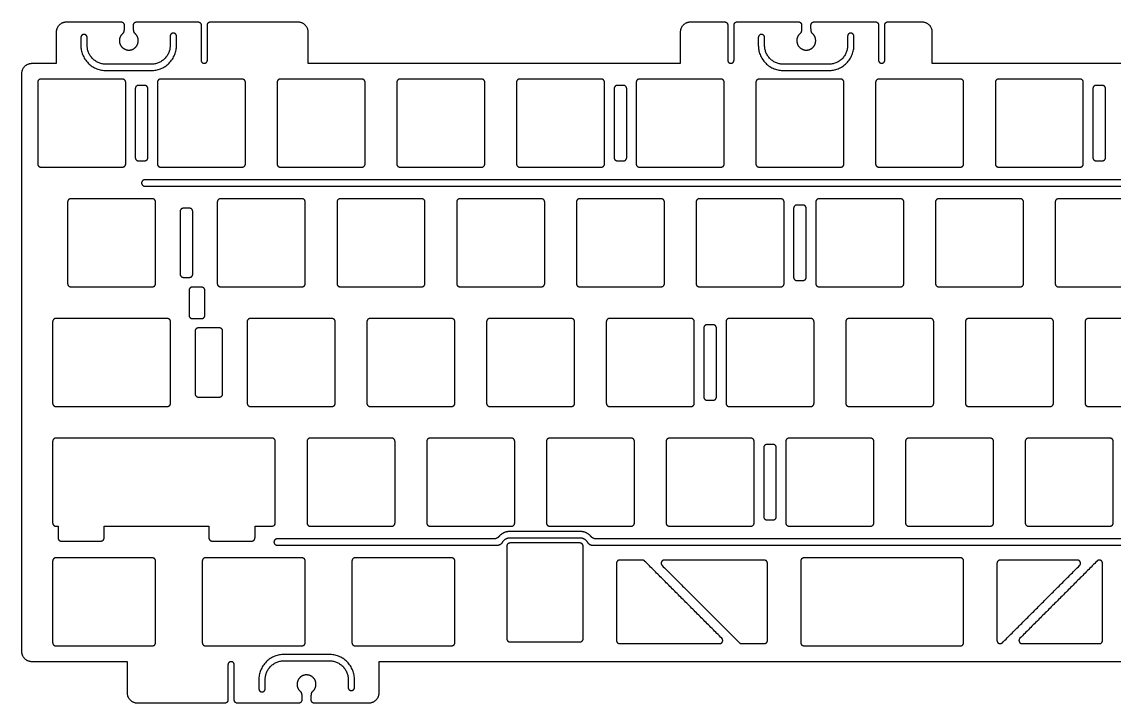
# Model space of a CAD drawing. Header units: millimetres. Extents: x 1 to 349, y 0 to 109.
# Drawn here: x 1.2 to 175, y 0.3 to 108.8 of the extents above; entities that cross this region are included whole.
import ezdxf

# ---------------------------------------------------------------- set-up
doc = ezdxf.new("R2010")
doc.units = ezdxf.units.MM
doc.layers.add('默认', color=7, linetype='Continuous', true_color=0x000000)

msp = doc.modelspace()

# ---------------------------------------------------------------- linework, layer by layer
at = {"layer": '默认', "color": 114, "true_color": 0x139b48}
for points in [[(2.77, 102.17), (6.69, 102.17), (6.69, 107.17)], [(46.69, 107.17), (46.69, 102.17), (106, 102.17), (106, 107.17)], [(146, 107.17), (146, 102.17), (205.31, 102.17), (205.31, 107.17)], [(6.57, 28.5), (6.92, 28.5), (6.92, 26.65)], [(212, 1.92), (212, 6.92), (209.94, 6.92), (197.2, 6.92), (186.31, 6.92), (177.96, 6.92), (90.99, 6.92), (77.84, 6.92), (57.97, 6.92), (57.97, 1.92)]]:
    msp.add_lwpolyline(points, dxfattribs=at)
for points, weights in [([(6.69, 107.17), (6.69, 108.77), (8.29, 108.77)], [1, 0.707106781188, 1]), ([(16.94, 108.77), (17.44, 108.77), (17.44, 108.27)], [1, 0.707106781189, 1]), ([(18.94, 108.27), (18.94, 108.77), (19.44, 108.77)], [1, 0.707106781187, 1]), ([(29.19, 108.77), (29.69, 108.77), (29.69, 108.27)], [1, 0.707106781187, 1]), ([(30.69, 108.27), (30.69, 108.77), (31.19, 108.77)], [1, 0.707106781186, 1]), ([(45.09, 108.77), (46.69, 108.77), (46.69, 107.17)], [1, 0.707106781185, 1]), ([(106, 107.17), (106, 108.77), (107.6, 108.77)], [1, 0.707106781187, 1]), ([(113, 108.77), (113.5, 108.77), (113.5, 108.27)], [1, 0.707106781187, 1]), ([(114.5, 108.27), (114.5, 108.77), (115, 108.77)], [1, 0.707106781186, 1]), ([(124.75, 108.77), (125.25, 108.77), (125.25, 108.27)], [1, 0.707106781192, 1]), ([(126.75, 108.27), (126.75, 108.77), (127.25, 108.77)], [1, 0.707106781186, 1]), ([(137, 108.77), (137.5, 108.77), (137.5, 108.27)], [1, 0.707106781186, 1]), ([(138.5, 108.27), (138.5, 108.77), (139, 108.77)], [1, 0.707106781189, 1]), ([(144.4, 108.77), (146, 108.77), (146, 107.17)], [1, 0.707106781187, 1]), ([(11.06, 106.77), (10.56, 106.77), (10.56, 106.27)], [1, 0.707106781186, 1]), ([(11.56, 106.27), (11.56, 106.77), (11.06, 106.77)], [1, 0.707106781186, 1]), ([(118.87, 106.77), (118.37, 106.77), (118.37, 106.27)], [1, 0.707106781186, 1]), ([(119.37, 106.27), (119.37, 106.77), (118.87, 106.77)], [1, 0.707106781186, 1]), ([(10.56, 105.02), (10.56, 101.02), (14.56, 101.02)], [1, 0.707106781189, 1]), ([(14.56, 102.02), (11.56, 102.02), (11.56, 105.02)], [1, 0.707106781189, 1]), ([(21.77, 101.02), (25.77, 101.02), (25.77, 105.02)], [1, 0.707106781184, 1]), ([(24.77, 105.02), (24.77, 102.02), (21.77, 102.02)], [1, 0.707106781184, 1]), ([(118.37, 105.02), (118.37, 101.02), (122.37, 101.02)], [1, 0.707106781189, 1]), ([(122.37, 102.02), (119.37, 102.02), (119.37, 105.02)], [1, 0.707106781189, 1]), ([(129.58, 101.02), (133.58, 101.02), (133.58, 105.02)], [1, 0.707106781184, 1]), ([(132.58, 105.02), (132.58, 102.02), (129.58, 102.02)], [1, 0.707106781184, 1]), ([(1.17, 100.57), (1.17, 102.17), (2.77, 102.17)], [1, 0.707106781187, 1]), ([(4.19, 99.65), (3.69, 99.65), (3.69, 99.15)], [1, 0.707106781186, 1]), ([(17.69, 99.15), (17.69, 99.65), (17.19, 99.65)], [1, 0.707106781187, 1]), ([(23.24, 99.65), (22.74, 99.65), (22.74, 99.15)], [1, 0.707106781187, 1]), ([(36.74, 99.15), (36.74, 99.65), (36.24, 99.65)], [1, 0.707106781189, 1]), ([(42.29, 99.65), (41.79, 99.65), (41.79, 99.15)], [1, 0.707106781186, 1]), ([(55.79, 99.15), (55.79, 99.65), (55.29, 99.65)], [1, 0.707106781187, 1]), ([(61.34, 99.65), (60.84, 99.65), (60.84, 99.15)], [1, 0.707106781186, 1]), ([(74.84, 99.15), (74.84, 99.65), (74.34, 99.65)], [1, 0.707106781188, 1]), ([(80.39, 99.65), (79.89, 99.65), (79.89, 99.15)], [1, 0.707106781186, 1]), ([(93.89, 99.15), (93.89, 99.65), (93.39, 99.65)], [1, 0.707106781188, 1]), ([(99.44, 99.65), (98.94, 99.65), (98.94, 99.15)], [1, 0.707106781186, 1]), ([(112.94, 99.15), (112.94, 99.65), (112.44, 99.65)], [1, 0.707106781187, 1]), ([(118.49, 99.65), (117.99, 99.65), (117.99, 99.15)], [1, 0.707106781187, 1]), ([(131.99, 99.15), (131.99, 99.65), (131.49, 99.65)], [1, 0.707106781187, 1]), ([(137.54, 99.65), (137.04, 99.65), (137.04, 99.15)], [1, 0.707106781187, 1]), ([(151.04, 99.15), (151.04, 99.65), (150.54, 99.65)], [1, 0.707106781188, 1]), ([(156.59, 99.65), (156.09, 99.65), (156.09, 99.15)], [1, 0.707106781185, 1]), ([(170.09, 99.15), (170.09, 99.65), (169.59, 99.65)], [1, 0.707106781189, 1]), ([(19.72, 98.65), (19.22, 98.65), (19.22, 98.15)], [1, 0.707106781186, 1]), ([(21.22, 98.15), (21.22, 98.65), (20.72, 98.65)], [1, 0.707106781185, 1]), ([(95.92, 98.65), (95.42, 98.65), (95.42, 98.15)], [1, 0.707106781187, 1]), ([(97.42, 98.15), (97.42, 98.65), (96.92, 98.65)], [1, 0.707106781186, 1]), ([(172.12, 98.65), (171.62, 98.65), (171.62, 98.15)], [1, 0.707106781187, 1]), ([(173.62, 98.15), (173.62, 98.65), (173.12, 98.65)], [1, 0.707106781185, 1]), ([(19.22, 87.15), (19.22, 86.65), (19.72, 86.65)], [1, 0.707106781187, 1]), ([(20.72, 86.65), (21.22, 86.65), (21.22, 87.15)], [1, 0.707106781187, 1]), ([(95.42, 87.15), (95.42, 86.65), (95.92, 86.65)], [1, 0.707106781187, 1]), ([(96.92, 86.65), (97.42, 86.65), (97.42, 87.15)], [1, 0.707106781186, 1]), ([(171.62, 87.15), (171.62, 86.65), (172.12, 86.65)], [1, 0.707106781186, 1]), ([(173.12, 86.65), (173.62, 86.65), (173.62, 87.15)], [1, 0.707106781186, 1]), ([(3.69, 86.15), (3.69, 85.65), (4.19, 85.65)], [1, 0.707106781184, 1]), ([(17.19, 85.65), (17.69, 85.65), (17.69, 86.15)], [1, 0.707106781185, 1]), ([(22.74, 86.15), (22.74, 85.65), (23.24, 85.65)], [1, 0.707106781186, 1]), ([(36.24, 85.65), (36.74, 85.65), (36.74, 86.15)], [1, 0.707106781186, 1]), ([(41.79, 86.15), (41.79, 85.65), (42.29, 85.65)], [1, 0.707106781185, 1]), ([(55.29, 85.65), (55.79, 85.65), (55.79, 86.15)], [1, 0.707106781188, 1]), ([(60.84, 86.15), (60.84, 85.65), (61.34, 85.65)], [1, 0.707106781185, 1]), ([(74.34, 85.65), (74.84, 85.65), (74.84, 86.15)], [1, 0.707106781188, 1]), ([(79.89, 86.15), (79.89, 85.65), (80.39, 85.65)], [1, 0.707106781185, 1]), ([(93.39, 85.65), (93.89, 85.65), (93.89, 86.15)], [1, 0.707106781187, 1]), ([(98.94, 86.15), (98.94, 85.65), (99.44, 85.65)], [1, 0.707106781185, 1]), ([(112.44, 85.65), (112.94, 85.65), (112.94, 86.15)], [1, 0.707106781187, 1]), ([(117.99, 86.15), (117.99, 85.65), (118.49, 85.65)], [1, 0.707106781187, 1]), ([(131.49, 85.65), (131.99, 85.65), (131.99, 86.15)], [1, 0.707106781184, 1]), ([(137.04, 86.15), (137.04, 85.65), (137.54, 85.65)], [1, 0.707106781186, 1]), ([(150.54, 85.65), (151.04, 85.65), (151.04, 86.15)], [1, 0.707106781186, 1]), ([(156.09, 86.15), (156.09, 85.65), (156.59, 85.65)], [1, 0.707106781184, 1]), ([(169.59, 85.65), (170.09, 85.65), (170.09, 86.15)], [1, 0.707106781188, 1]), ([(8.95, 80.6), (8.45, 80.6), (8.45, 80.1)], [1, 0.707106781186, 1]), ([(22.45, 80.1), (22.45, 80.6), (21.95, 80.6)], [1, 0.707106781188, 1]), ([(32.77, 80.6), (32.27, 80.6), (32.27, 80.1)], [1, 0.707106781187, 1]), ([(46.27, 80.1), (46.27, 80.6), (45.77, 80.6)], [1, 0.707106781189, 1]), ([(51.82, 80.6), (51.32, 80.6), (51.32, 80.1)], [1, 0.707106781187, 1]), ([(65.32, 80.1), (65.32, 80.6), (64.82, 80.6)], [1, 0.707106781187, 1]), ([(70.87, 80.6), (70.37, 80.6), (70.37, 80.1)], [1, 0.707106781186, 1]), ([(84.37, 80.1), (84.37, 80.6), (83.87, 80.6)], [1, 0.707106781187, 1]), ([(89.92, 80.6), (89.42, 80.6), (89.42, 80.1)], [1, 0.707106781186, 1]), ([(103.42, 80.1), (103.42, 80.6), (102.92, 80.6)], [1, 0.707106781189, 1]), ([(108.97, 80.6), (108.47, 80.6), (108.47, 80.1)], [1, 0.707106781185, 1]), ([(122.47, 80.1), (122.47, 80.6), (121.97, 80.6)], [1, 0.707106781189, 1]), ([(128.02, 80.6), (127.52, 80.6), (127.52, 80.1)], [1, 0.707106781186, 1]), ([(141.52, 80.1), (141.52, 80.6), (141.02, 80.6)], [1, 0.707106781188, 1]), ([(147.07, 80.6), (146.57, 80.6), (146.57, 80.1)], [1, 0.707106781185, 1]), ([(160.57, 80.1), (160.57, 80.6), (160.07, 80.6)], [1, 0.707106781187, 1]), ([(166.12, 80.6), (165.62, 80.6), (165.62, 80.1)], [1, 0.707106781187, 1]), ([(26.86, 79.1), (26.36, 79.1), (26.36, 78.6)], [1, 0.707106781186, 1]), ([(28.36, 78.6), (28.36, 79.1), (27.86, 79.1)], [1, 0.707106781188, 1]), ([(124.49, 79.6), (123.99, 79.6), (123.99, 79.1)], [1, 0.707106781187, 1]), ([(125.99, 79.1), (125.99, 79.6), (125.49, 79.6)], [1, 0.707106781185, 1]), ([(26.36, 68.6), (26.36, 68.1), (26.86, 68.1)], [1, 0.707106781186, 1]), ([(27.86, 68.1), (28.36, 68.1), (28.36, 68.6)], [1, 0.707106781186, 1]), ([(123.99, 68.1), (123.99, 67.6), (124.49, 67.6)], [1, 0.707106781186, 1]), ([(125.49, 67.6), (125.99, 67.6), (125.99, 68.1)], [1, 0.707106781186, 1]), ([(8.45, 67.1), (8.45, 66.6), (8.95, 66.6)], [1, 0.707106781184, 1]), ([(21.95, 66.6), (22.45, 66.6), (22.45, 67.1)], [1, 0.707106781188, 1]), ([(28.28, 66.54), (27.78, 66.54), (27.78, 66.04)], [1, 0.707106781186, 1]), ([(30.28, 66.04), (30.28, 66.54), (29.78, 66.54)], [1, 0.707106781186, 1]), ([(32.27, 67.1), (32.27, 66.6), (32.77, 66.6)], [1, 0.707106781185, 1]), ([(45.77, 66.6), (46.27, 66.6), (46.27, 67.1)], [1, 0.707106781187, 1]), ([(51.32, 67.1), (51.32, 66.6), (51.82, 66.6)], [1, 0.707106781184, 1]), ([(64.82, 66.6), (65.32, 66.6), (65.32, 67.1)], [1, 0.707106781185, 1]), ([(70.37, 67.1), (70.37, 66.6), (70.87, 66.6)], [1, 0.707106781185, 1]), ([(83.87, 66.6), (84.37, 66.6), (84.37, 67.1)], [1, 0.707106781186, 1]), ([(89.42, 67.1), (89.42, 66.6), (89.92, 66.6)], [1, 0.707106781186, 1]), ([(102.92, 66.6), (103.42, 66.6), (103.42, 67.1)], [1, 0.707106781185, 1]), ([(108.47, 67.1), (108.47, 66.6), (108.97, 66.6)], [1, 0.707106781184, 1]), ([(121.97, 66.6), (122.47, 66.6), (122.47, 67.1)], [1, 0.707106781188, 1]), ([(127.52, 67.1), (127.52, 66.6), (128.02, 66.6)], [1, 0.707106781184, 1]), ([(141.02, 66.6), (141.52, 66.6), (141.52, 67.1)], [1, 0.707106781186, 1]), ([(146.57, 67.1), (146.57, 66.6), (147.07, 66.6)], [1, 0.707106781185, 1]), ([(160.07, 66.6), (160.57, 66.6), (160.57, 67.1)], [1, 0.707106781185, 1]), ([(165.62, 67.1), (165.62, 66.6), (166.12, 66.6)], [1, 0.707106781185, 1]), ([(6.57, 61.55), (6.07, 61.55), (6.07, 61.05)], [1, 0.707106781186, 1]), ([(24.83, 61.05), (24.83, 61.55), (24.33, 61.55)], [1, 0.707106781186, 1]), ([(27.78, 62.04), (27.78, 61.54), (28.28, 61.54)], [1, 0.707106781186, 1]), ([(29.78, 61.54), (30.28, 61.54), (30.28, 62.04)], [1, 0.707106781187, 1]), ([(37.53, 61.55), (37.03, 61.55), (37.03, 61.05)], [1, 0.707106781186, 1]), ([(51.03, 61.05), (51.03, 61.55), (50.53, 61.55)], [1, 0.707106781186, 1]), ([(56.58, 61.55), (56.08, 61.55), (56.08, 61.05)], [1, 0.707106781186, 1]), ([(70.08, 61.05), (70.08, 61.55), (69.58, 61.55)], [1, 0.707106781188, 1]), ([(75.63, 61.55), (75.13, 61.55), (75.13, 61.05)], [1, 0.707106781186, 1]), ([(89.13, 61.05), (89.13, 61.55), (88.63, 61.55)], [1, 0.707106781186, 1]), ([(94.68, 61.55), (94.18, 61.55), (94.18, 61.05)], [1, 0.707106781187, 1]), ([(108.18, 61.05), (108.18, 61.55), (107.68, 61.55)], [1, 0.707106781187, 1]), ([(113.73, 61.55), (113.23, 61.55), (113.23, 61.05)], [1, 0.707106781183, 1]), ([(127.23, 61.05), (127.23, 61.55), (126.73, 61.55)], [1, 0.707106781186, 1]), ([(132.78, 61.55), (132.28, 61.55), (132.28, 61.05)], [1, 0.707106781185, 1]), ([(146.28, 61.05), (146.28, 61.55), (145.78, 61.55)], [1, 0.707106781188, 1]), ([(151.83, 61.55), (151.33, 61.55), (151.33, 61.05)], [1, 0.707106781183, 1]), ([(165.33, 61.05), (165.33, 61.55), (164.83, 61.55)], [1, 0.707106781188, 1]), ([(170.88, 61.55), (170.38, 61.55), (170.38, 61.05)], [1, 0.707106781184, 1]), ([(29.24, 60.05), (28.74, 60.05), (28.74, 59.55)], [1, 0.707106781187, 1]), ([(33.12, 59.55), (33.12, 60.05), (32.62, 60.05)], [1, 0.707106781187, 1]), ([(110.2, 60.55), (109.7, 60.55), (109.7, 60.05)], [1, 0.707106781187, 1]), ([(111.7, 60.05), (111.7, 60.55), (111.2, 60.55)], [1, 0.707106781186, 1]), ([(28.74, 49.55), (28.74, 49.05), (29.24, 49.05)], [1, 0.707106781185, 1]), ([(32.62, 49.05), (33.12, 49.05), (33.12, 49.55)], [1, 0.707106781187, 1]), ([(109.7, 49.05), (109.7, 48.55), (110.2, 48.55)], [1, 0.707106781186, 1]), ([(111.2, 48.55), (111.7, 48.55), (111.7, 49.05)], [1, 0.707106781187, 1]), ([(6.07, 48.05), (6.07, 47.55), (6.57, 47.55)], [1, 0.707106781188, 1]), ([(24.33, 47.55), (24.83, 47.55), (24.83, 48.05)], [1, 0.707106781189, 1]), ([(37.03, 48.05), (37.03, 47.55), (37.53, 47.55)], [1, 0.707106781185, 1]), ([(50.53, 47.55), (51.03, 47.55), (51.03, 48.05)], [1, 0.707106781187, 1]), ([(56.08, 48.05), (56.08, 47.55), (56.58, 47.55)], [1, 0.707106781185, 1]), ([(69.58, 47.55), (70.08, 47.55), (70.08, 48.05)], [1, 0.707106781187, 1]), ([(75.13, 48.05), (75.13, 47.55), (75.63, 47.55)], [1, 0.707106781185, 1]), ([(88.63, 47.55), (89.13, 47.55), (89.13, 48.05)], [1, 0.707106781185, 1]), ([(94.18, 48.05), (94.18, 47.55), (94.68, 47.55)], [1, 0.707106781187, 1]), ([(107.68, 47.55), (108.18, 47.55), (108.18, 48.05)], [1, 0.707106781185, 1]), ([(113.23, 48.05), (113.23, 47.55), (113.73, 47.55)], [1, 0.707106781186, 1]), ([(126.73, 47.55), (127.23, 47.55), (127.23, 48.05)], [1, 0.707106781186, 1]), ([(132.28, 48.05), (132.28, 47.55), (132.78, 47.55)], [1, 0.707106781185, 1]), ([(145.78, 47.55), (146.28, 47.55), (146.28, 48.05)], [1, 0.707106781187, 1]), ([(151.33, 48.05), (151.33, 47.55), (151.83, 47.55)], [1, 0.707106781183, 1]), ([(164.83, 47.55), (165.33, 47.55), (165.33, 48.05)], [1, 0.707106781188, 1]), ([(170.38, 48.05), (170.38, 47.55), (170.88, 47.55)], [1, 0.707106781186, 1]), ([(6.57, 42.5), (6.07, 42.5), (6.07, 42)], [1, 0.70710678119, 1]), ([(41.5, 42), (41.5, 42.5), (41, 42.5)], [1, 0.707106781187, 1]), ([(47.05, 42.5), (46.55, 42.5), (46.55, 42)], [1, 0.707106781188, 1]), ([(60.55, 42), (60.55, 42.5), (60.05, 42.5)], [1, 0.707106781189, 1]), ([(66.1, 42.5), (65.6, 42.5), (65.6, 42)], [1, 0.707106781186, 1]), ([(79.6, 42), (79.6, 42.5), (79.1, 42.5)], [1, 0.707106781189, 1]), ([(85.15, 42.5), (84.65, 42.5), (84.65, 42)], [1, 0.707106781187, 1]), ([(98.65, 42), (98.65, 42.5), (98.15, 42.5)], [1, 0.70710678119, 1]), ([(104.2, 42.5), (103.7, 42.5), (103.7, 42)], [1, 0.707106781186, 1]), ([(117.7, 42), (117.7, 42.5), (117.2, 42.5)], [1, 0.707106781189, 1]), ([(123.25, 42.5), (122.75, 42.5), (122.75, 42)], [1, 0.707106781188, 1]), ([(136.75, 42), (136.75, 42.5), (136.25, 42.5)], [1, 0.707106781189, 1]), ([(142.3, 42.5), (141.8, 42.5), (141.8, 42)], [1, 0.707106781187, 1]), ([(155.8, 42), (155.8, 42.5), (155.3, 42.5)], [1, 0.707106781189, 1]), ([(161.35, 42.5), (160.85, 42.5), (160.85, 42)], [1, 0.707106781189, 1]), ([(174.85, 42), (174.85, 42.5), (174.35, 42.5)], [1, 0.707106781188, 1]), ([(119.73, 41.5), (119.23, 41.5), (119.23, 41)], [1, 0.707106781186, 1]), ([(121.23, 41), (121.23, 41.5), (120.73, 41.5)], [1, 0.707106781187, 1]), ([(119.23, 30), (119.23, 29.5), (119.73, 29.5)], [1, 0.707106781186, 1]), ([(120.73, 29.5), (121.23, 29.5), (121.23, 30)], [1, 0.707106781187, 1]), ([(6.07, 29), (6.07, 28.5), (6.57, 28.5)], [1, 0.707106781191, 1]), ([(46.55, 29), (46.55, 28.5), (47.05, 28.5)], [1, 0.707106781185, 1]), ([(60.05, 28.5), (60.55, 28.5), (60.55, 29)], [1, 0.707106781186, 1]), ([(65.6, 29), (65.6, 28.5), (66.1, 28.5)], [1, 0.707106781184, 1]), ([(79.1, 28.5), (79.6, 28.5), (79.6, 29)], [1, 0.707106781186, 1]), ([(84.65, 29), (84.65, 28.5), (85.15, 28.5)], [1, 0.707106781184, 1]), ([(98.15, 28.5), (98.65, 28.5), (98.65, 29)], [1, 0.707106781187, 1]), ([(103.7, 29), (103.7, 28.5), (104.2, 28.5)], [1, 0.707106781185, 1]), ([(117.2, 28.5), (117.7, 28.5), (117.7, 29)], [1, 0.707106781185, 1]), ([(122.75, 29), (122.75, 28.5), (123.25, 28.5)], [1, 0.707106781185, 1]), ([(136.25, 28.5), (136.75, 28.5), (136.75, 29)], [1, 0.707106781185, 1]), ([(141.8, 29), (141.8, 28.5), (142.3, 28.5)], [1, 0.707106781184, 1]), ([(155.3, 28.5), (155.8, 28.5), (155.8, 29)], [1, 0.707106781186, 1]), ([(160.85, 29), (160.85, 28.5), (161.35, 28.5)], [1, 0.707106781187, 1]), ([(174.35, 28.5), (174.85, 28.5), (174.85, 29)], [1, 0.707106781186, 1]), ([(6.92, 26.65), (6.92, 26.12), (7.45, 26.12)], [1, 0.707106781187, 1]), ([(13.75, 26.12), (14.27, 26.12), (14.27, 26.65)], [1, 0.707106781192, 1]), ([(30.92, 26.65), (30.92, 26.12), (31.45, 26.12)], [1, 0.707106781188, 1]), ([(37.75, 26.12), (38.27, 26.12), (38.27, 26.65)], [1, 0.707106781186, 1]), ([(77.07, 26.83), (76.77, 26.47), (76.31, 26.47)], [1, 0.907435902264, 1]), ([(78.87, 27.66), (77.78, 27.66), (77.07, 26.83)], [1, 0.907435902264, 1]), ([(77.69, 25.97), (78.08, 26.66), (78.87, 26.66)], [1, 0.865268553556, 1]), ([(91.77, 26.83), (91.06, 27.66), (89.97, 27.66)], [1, 0.907435902264, 1]), ([(89.97, 26.66), (90.75, 26.66), (91.15, 25.97)], [1, 0.865268553556, 1]), ([(92.53, 26.47), (92.07, 26.47), (91.77, 26.83)], [1, 0.907435902264, 1]), ([(76.82, 25.47), (77.4, 25.47), (77.69, 25.97)], [1, 0.865268553555, 1]), ([(78.87, 25.82), (78.34, 25.82), (78.34, 25.3)], [1, 0.707106781188, 1]), ([(90.49, 25.3), (90.49, 25.82), (89.97, 25.82)], [1, 0.707106781186, 1]), ([(91.15, 25.97), (91.44, 25.47), (92.01, 25.47)], [1, 0.865268553555, 1]), ([(6.57, 23.45), (6.07, 23.45), (6.07, 22.95)], [1, 0.707106781185, 1]), ([(22.45, 22.95), (22.45, 23.45), (21.95, 23.45)], [1, 0.707106781187, 1]), ([(30.38, 23.45), (29.88, 23.45), (29.88, 22.95)], [1, 0.707106781183, 1]), ([(46.26, 22.95), (46.26, 23.45), (45.76, 23.45)], [1, 0.707106781185, 1]), ([(54.2, 23.45), (53.7, 23.45), (53.7, 22.95)], [1, 0.707106781188, 1]), ([(70.08, 22.95), (70.08, 23.45), (69.58, 23.45)], [1, 0.707106781183, 1]), ([(96.3, 23.09), (95.8, 23.09), (95.8, 22.59)], [1, 0.707106781186, 1]), ([(100.27, 22.95), (100.12, 23.09), (99.91, 23.09)], [1, 0.923879532512, 1]), ([(119.82, 22.59), (119.82, 23.09), (119.32, 23.09)], [1, 0.707106781187, 1]), ([(125.63, 23.45), (125.13, 23.45), (125.13, 22.95)], [1, 0.707106781188, 1]), ([(151.04, 22.95), (151.04, 23.45), (150.54, 23.45)], [1, 0.707106781182, 1]), ([(156.85, 23.09), (156.35, 23.09), (156.35, 22.59)], [1, 0.707106781187, 1]), ([(78.34, 10.6), (78.34, 10.07), (78.87, 10.07)], [1, 0.707106781187, 1]), ([(89.97, 10.07), (90.49, 10.07), (90.49, 10.6)], [1, 0.707106781187, 1]), ([(6.07, 9.95), (6.07, 9.45), (6.57, 9.45)], [1, 0.707106781186, 1]), ([(21.95, 9.45), (22.45, 9.45), (22.45, 9.95)], [1, 0.707106781185, 1]), ([(29.88, 9.95), (29.88, 9.45), (30.38, 9.45)], [1, 0.707106781188, 1]), ([(45.76, 9.45), (46.26, 9.45), (46.26, 9.95)], [1, 0.707106781184, 1]), ([(53.7, 9.95), (53.7, 9.45), (54.2, 9.45)], [1, 0.707106781191, 1]), ([(69.58, 9.45), (70.08, 9.45), (70.08, 9.95)], [1, 0.707106781184, 1]), ([(95.8, 10.3), (95.8, 9.8), (96.3, 9.8)], [1, 0.707106781187, 1]), ([(115.35, 9.95), (115.5, 9.8), (115.71, 9.8)], [1, 0.923879532511, 1]), ([(119.32, 9.8), (119.82, 9.8), (119.82, 10.3)], [1, 0.707106781187, 1]), ([(125.13, 9.95), (125.13, 9.45), (125.63, 9.45)], [1, 0.70710678119, 1]), ([(150.54, 9.45), (151.04, 9.45), (151.04, 9.95)], [1, 0.707106781183, 1]), ([(172.65, 9.8), (173.15, 9.8), (173.15, 10.3)], [1, 0.707106781188, 1]), ([(2.77, 6.92), (1.17, 6.92), (1.17, 8.52)], [1, 0.707106781185, 1]), ([(42.89, 8.07), (38.89, 8.07), (38.89, 4.07)], [1, 0.707106781184, 1]), ([(39.89, 4.07), (39.89, 7.07), (42.89, 7.07)], [1, 0.707106781184, 1]), ([(54.1, 4.07), (54.1, 8.07), (50.1, 8.07)], [1, 0.707106781189, 1]), ([(50.1, 7.07), (53.1, 7.07), (53.1, 4.07)], [1, 0.707106781189, 1]), ([(19.57, 0.32), (17.97, 0.32), (17.97, 1.92)], [1, 0.707106781187, 1]), ([(53.1, 2.82), (53.1, 2.32), (53.6, 2.32)], [1, 0.707106781186, 1]), ([(53.6, 2.32), (54.1, 2.32), (54.1, 2.82)], [1, 0.707106781187, 1]), ([(57.97, 1.92), (57.97, 0.32), (56.37, 0.32)], [1, 0.707106781187, 1]), ([(33.97, 0.82), (33.97, 0.32), (33.47, 0.32)], [1, 0.707106781186, 1]), ([(35.47, 0.32), (34.97, 0.32), (34.97, 0.82)], [1, 0.707106781189, 1]), ([(45.72, 0.82), (45.72, 0.32), (45.22, 0.32)], [1, 0.70710678119, 1]), ([(47.72, 0.32), (47.22, 0.32), (47.22, 0.82)], [1, 0.707106781189, 1])]:
    msp.add_rational_spline(points, weights, degree=2, dxfattribs=at)
for points, weights, degree, knots in [([(8.29, 108.77), (8.76, 108.77), (9.31, 108.77), (9.94, 108.77), (12.27, 108.77), (14.61, 108.77), (16.94, 108.77)], [1, 1.00139061476, 1.00278316332, 1.00417764839, 1.00278316332, 1.00139061476, 1], 3, [1082.797913, 1082.797913, 1082.797913, 1082.797913, 1084.447913, 1084.447913, 1084.447913, 1091.447913, 1091.447913, 1091.447913, 1091.447913]), ([(17.23, 106.92), (16.42, 106.24), (16.78, 105.26), (17.14, 104.27), (18.2, 104.27), (19.25, 104.28), (19.6, 105.27), (19.96, 106.26), (19.15, 106.93)], [1, 0.818725270994, 1, 0.818725270994, 1, 0.818725270994, 1, 0.818725270994, 1], 2, [1094.29947, 1094.29947, 1094.29947, 1096.403419, 1096.403419, 1098.507368, 1098.507368, 1100.611317, 1100.611317, 1102.715266, 1102.715266, 1102.715266]), ([(17.44, 107.77), (17.44, 107.66), (17.43, 107.54), (17.42, 107.42), (17.4, 107.24), (17.35, 107.03), (17.23, 106.92)], [1, 0.99662321056, 0.994376926525, 0.993265886467, 0.99550553714, 0.997750237855, 1], 3, [1092.947913, 1092.947913, 1092.947913, 1092.947913, 1093.464467, 1093.464467, 1093.464467, 1094.29947, 1094.29947, 1094.29947, 1094.29947]), ([(19.15, 106.93), (19.05, 107.01), (19, 107.17), (18.98, 107.3), (18.95, 107.46), (18.94, 107.61), (18.94, 107.77)], [1, 0.997750237855, 0.99550553714, 0.993265886467, 0.993418438381, 0.995667629703, 1], 3, [1102.715266, 1102.715266, 1102.715266, 1102.715266, 1103.412241, 1103.412241, 1103.412241, 1104.192392, 1104.192392, 1104.192392, 1104.192392]), ([(25.77, 106.48), (25.77, 106.98), (25.27, 106.98), (24.77, 106.98), (24.77, 106.48)], [1, 0.707106781186, 1, 0.707106781186, 1], 2, [122.117524, 122.117524, 122.117524, 123.117524, 123.117524, 124.117524, 124.117524, 124.117524]), ([(125.03, 106.92), (124.23, 106.24), (124.59, 105.26), (124.95, 104.27), (126, 104.27), (127.06, 104.28), (127.41, 105.27), (127.77, 106.26), (126.96, 106.93)], [1, 0.818725270994, 1, 0.818725270994, 1, 0.818725270994, 1, 0.818725270994, 1], 2, [1187.143949, 1187.143949, 1187.143949, 1189.247898, 1189.247898, 1191.351847, 1191.351847, 1193.455797, 1193.455797, 1195.559746, 1195.559746, 1195.559746]), ([(125.25, 107.77), (125.25, 107.66), (125.24, 107.54), (125.23, 107.42), (125.21, 107.24), (125.16, 107.03), (125.03, 106.92)], [1, 0.99737172188, 0.995871135934, 0.99550553714, 0.997001442465, 0.998499595626, 1], 3, [1185.792392, 1185.792392, 1185.792392, 1185.792392, 1186.308946, 1186.308946, 1186.308946, 1187.143949, 1187.143949, 1187.143949, 1187.143949]), ([(126.96, 106.93), (126.86, 107.01), (126.81, 107.17), (126.79, 107.3), (126.76, 107.46), (126.75, 107.61), (126.75, 107.77)], [1, 0.998499595626, 0.997001442465, 0.99550553714, 0.994911207509, 0.996415423337, 1], 3, [1195.559746, 1195.559746, 1195.559746, 1195.559746, 1196.25672, 1196.25672, 1196.25672, 1197.036871, 1197.036871, 1197.036871, 1197.036871]), ([(133.58, 106.48), (133.58, 106.98), (133.08, 106.98), (132.58, 106.98), (132.58, 106.48)], [1, 0.707106781186, 1, 0.707106781186, 1], 2, [122.117524, 122.117524, 122.117524, 123.117524, 123.117524, 124.117524, 124.117524, 124.117524]), ([(29.69, 102.67), (29.69, 102.17), (30.19, 102.17), (30.69, 102.17), (30.69, 102.67)], [1, 0.707106781186, 1, 0.707106781186, 1], 2, [1122.042392, 1122.042392, 1122.042392, 1123.042392, 1123.042392, 1124.042392, 1124.042392, 1124.042392]), ([(113.5, 102.67), (113.5, 102.17), (114, 102.17), (114.5, 102.17), (114.5, 102.67)], [1, 0.707106781187, 1, 0.707106781187, 1], 2, [1165.942392, 1165.942392, 1165.942392, 1166.942392, 1166.942392, 1167.942392, 1167.942392, 1167.942392]), ([(137.5, 102.67), (137.5, 102.17), (138, 102.17), (138.5, 102.17), (138.5, 102.67)], [1, 0.707106781188, 1, 0.707106781188, 1], 2, [1214.886871, 1214.886871, 1214.886871, 1215.886871, 1215.886871, 1216.886871, 1216.886871, 1216.886871]), ([(20.72, 83.62), (20.22, 83.62), (20.22, 83.12), (20.22, 82.62), (20.72, 82.62)], [1, 0.707106781187, 1, 0.707106781187, 1], 2, [688.4305, 688.4305, 688.4305, 689.4305, 689.4305, 690.4305, 690.4305, 690.4305]), ([(41.79, 26.47), (41.29, 26.47), (41.29, 25.97), (41.29, 25.47), (41.79, 25.47)], [1, 0.707106781187, 1, 0.707106781187, 1], 2, [964.108653, 964.108653, 964.108653, 965.108653, 965.108653, 966.108653, 966.108653, 966.108653]), ([(103.42, 23.09), (103.08, 23.09), (102.95, 22.79), (102.83, 22.48), (103.06, 22.24)], [1, 0.831469612302, 1, 0.831469612302, 1], 2, [105.889055, 105.889055, 105.889055, 106.557233, 106.557233, 107.225412, 107.225412, 107.225412]), ([(169.5, 22.24), (169.74, 22.48), (169.61, 22.79), (169.48, 23.09), (169.15, 23.09)], [1, 0.831469612303, 1, 0.831469612303, 1], 2, [110.007688, 110.007688, 110.007688, 110.675867, 110.675867, 111.344045, 111.344045, 111.344045]), ([(173.15, 22.59), (173.15, 22.93), (172.84, 23.06), (172.53, 23.18), (172.29, 22.95)], [1, 0.831469612303, 1, 0.831469612303, 1], 2, [91.286555, 91.286555, 91.286555, 91.954733, 91.954733, 92.622912, 92.622912, 92.622912]), ([(112.21, 9.8), (112.54, 9.8), (112.67, 10.11), (112.8, 10.42), (112.56, 10.65)], [1, 0.831469612303, 1, 0.831469612303, 1], 2, [105.889055, 105.889055, 105.889055, 106.557233, 106.557233, 107.225412, 107.225412, 107.225412]), ([(160, 10.65), (159.76, 10.42), (159.89, 10.11), (160.02, 9.8), (160.35, 9.8)], [1, 0.831469612303, 1, 0.831469612303, 1], 2, [110.007688, 110.007688, 110.007688, 110.675867, 110.675867, 111.344045, 111.344045, 111.344045]), ([(156.35, 10.3), (156.35, 9.97), (156.66, 9.84), (156.97, 9.71), (157.21, 9.95)], [1, 0.831469612303, 1, 0.831469612303, 1], 2, [91.286555, 91.286555, 91.286555, 91.954733, 91.954733, 92.622912, 92.622912, 92.622912]), ([(34.97, 6.42), (34.97, 6.92), (34.47, 6.92), (33.97, 6.92), (33.97, 6.42)], [1, 0.707106781187, 1, 0.707106781187, 1], 2, [933.240204, 933.240204, 933.240204, 934.240204, 934.240204, 935.240204, 935.240204, 935.240204]), ([(47.43, 2.17), (48.24, 2.84), (47.89, 3.83), (47.53, 4.82), (46.48, 4.82), (45.43, 4.83), (45.06, 3.84), (44.7, 2.85), (45.51, 2.17)], [1, 0.818725270994, 1, 0.818725270994, 1, 0.818725270994, 1, 0.818725270994, 1], 2, [905.62285, 905.62285, 905.62285, 907.726799, 907.726799, 909.830749, 909.830749, 911.934698, 911.934698, 914.038647, 914.038647, 914.038647]), ([(38.89, 2.61), (38.89, 2.11), (39.39, 2.11), (39.89, 2.11), (39.89, 2.61)], [1, 0.707106781186, 1, 0.707106781186, 1], 2, [122.117524, 122.117524, 122.117524, 123.117524, 123.117524, 124.117524, 124.117524, 124.117524]), ([(45.51, 2.17), (45.63, 2.07), (45.68, 1.85), (45.7, 1.67), (45.72, 1.56), (45.72, 1.44), (45.72, 1.32)], [1, 0.997750237855, 0.99550553714, 0.993265886468, 0.994376926526, 0.99662321056, 1], 3, [914.038647, 914.038647, 914.038647, 914.038647, 914.87365, 914.87365, 914.87365, 915.390204, 915.390204, 915.390204, 915.390204]), ([(47.22, 1.32), (47.22, 1.48), (47.24, 1.64), (47.26, 1.8), (47.28, 1.93), (47.34, 2.09), (47.43, 2.17)], [1, 0.995667629703, 0.993418438381, 0.993265886468, 0.99550553714, 0.997750237855, 1], 3, [904.145725, 904.145725, 904.145725, 904.145725, 904.925876, 904.925876, 904.925876, 905.62285, 905.62285, 905.62285, 905.62285])]:
    msp.add_rational_spline(points, weights, degree=degree, knots=knots, dxfattribs=at)
for points, degree in [([(17.44, 108.27), (17.44, 108.11), (17.44, 107.94), (17.44, 107.77)], 3), ([(18.94, 107.77), (18.94, 107.94), (18.94, 108.11), (18.94, 108.27)], 3), ([(19.44, 108.77), (22.69, 108.77), (25.94, 108.77), (29.19, 108.77)], 3), ([(29.69, 108.27), (29.69, 106.41), (29.69, 104.54), (29.69, 102.67)], 3), ([(30.69, 102.67), (30.69, 104.54), (30.69, 106.41), (30.69, 108.27)], 3), ([(31.19, 108.77), (35.82, 108.77), (40.46, 108.77), (45.09, 108.77)], 3), ([(107.6, 108.77), (109.4, 108.77), (111.2, 108.77), (113, 108.77)], 3), ([(113.5, 108.27), (113.5, 106.41), (113.5, 104.54), (113.5, 102.67)], 3), ([(114.5, 102.67), (114.5, 104.54), (114.5, 106.41), (114.5, 108.27)], 3), ([(115, 108.77), (118.25, 108.77), (121.5, 108.77), (124.75, 108.77)], 3), ([(125.25, 108.27), (125.25, 108.11), (125.25, 107.94), (125.25, 107.77)], 3), ([(126.75, 107.77), (126.75, 107.94), (126.75, 108.11), (126.75, 108.27)], 3), ([(127.25, 108.77), (130.5, 108.77), (133.75, 108.77), (137, 108.77)], 3), ([(137.5, 108.27), (137.5, 106.41), (137.5, 104.54), (137.5, 102.67)], 3), ([(138.5, 102.67), (138.5, 104.54), (138.5, 106.41), (138.5, 108.27)], 3), ([(139, 108.77), (140.8, 108.77), (142.6, 108.77), (144.4, 108.77)], 3), ([(10.56, 106.27), (10.56, 105.65), (10.56, 105.02)], 2), ([(11.56, 105.02), (11.56, 105.65), (11.56, 106.27)], 2), ([(24.77, 106.48), (24.77, 105.75), (24.77, 105.02)], 2), ([(25.77, 105.02), (25.77, 105.75), (25.77, 106.48)], 2), ([(118.37, 106.27), (118.37, 105.65), (118.37, 105.02)], 2), ([(119.37, 105.02), (119.37, 105.65), (119.37, 106.27)], 2), ([(132.58, 106.48), (132.58, 105.75), (132.58, 105.02)], 2), ([(133.58, 105.02), (133.58, 105.75), (133.58, 106.48)], 2), ([(21.77, 102.02), (18.17, 102.02), (14.56, 102.02)], 2), ([(14.56, 101.02), (18.17, 101.02), (21.77, 101.02)], 2), ([(129.58, 102.02), (125.97, 102.02), (122.37, 102.02)], 2), ([(122.37, 101.02), (125.97, 101.02), (129.58, 101.02)], 2), ([(1.17, 8.52), (1.17, 39.21), (1.17, 69.89), (1.17, 100.57)], 3), ([(3.69, 99.15), (3.69, 92.65), (3.69, 86.15)], 2), ([(17.19, 99.65), (10.69, 99.65), (4.19, 99.65)], 2), ([(17.69, 86.15), (17.69, 92.65), (17.69, 99.15)], 2), ([(22.74, 99.15), (22.74, 92.65), (22.74, 86.15)], 2), ([(36.24, 99.65), (29.74, 99.65), (23.24, 99.65)], 2), ([(36.74, 86.15), (36.74, 92.65), (36.74, 99.15)], 2), ([(41.79, 99.15), (41.79, 92.65), (41.79, 86.15)], 2), ([(55.29, 99.65), (48.79, 99.65), (42.29, 99.65)], 2), ([(55.79, 86.15), (55.79, 92.65), (55.79, 99.15)], 2), ([(60.84, 99.15), (60.84, 92.65), (60.84, 86.15)], 2), ([(74.34, 99.65), (67.84, 99.65), (61.34, 99.65)], 2), ([(74.84, 86.15), (74.84, 92.65), (74.84, 99.15)], 2), ([(79.89, 99.15), (79.89, 92.65), (79.89, 86.15)], 2), ([(93.39, 99.65), (86.89, 99.65), (80.39, 99.65)], 2), ([(93.89, 86.15), (93.89, 92.65), (93.89, 99.15)], 2), ([(98.94, 99.15), (98.94, 92.65), (98.94, 86.15)], 2), ([(112.44, 99.65), (105.94, 99.65), (99.44, 99.65)], 2), ([(112.94, 86.15), (112.94, 92.65), (112.94, 99.15)], 2), ([(117.99, 99.15), (117.99, 92.65), (117.99, 86.15)], 2), ([(131.49, 99.65), (124.99, 99.65), (118.49, 99.65)], 2), ([(131.99, 86.15), (131.99, 92.65), (131.99, 99.15)], 2), ([(137.04, 99.15), (137.04, 92.65), (137.04, 86.15)], 2), ([(150.54, 99.65), (144.04, 99.65), (137.54, 99.65)], 2), ([(151.04, 86.15), (151.04, 92.65), (151.04, 99.15)], 2), ([(156.09, 99.15), (156.09, 92.65), (156.09, 86.15)], 2), ([(169.59, 99.65), (163.09, 99.65), (156.59, 99.65)], 2), ([(170.09, 86.15), (170.09, 92.65), (170.09, 99.15)], 2), ([(19.22, 98.15), (19.22, 92.65), (19.22, 87.15)], 2), ([(20.72, 98.65), (20.22, 98.65), (19.72, 98.65)], 2), ([(21.22, 87.15), (21.22, 92.65), (21.22, 98.15)], 2), ([(95.42, 98.15), (95.42, 92.65), (95.42, 87.15)], 2), ([(96.92, 98.65), (96.42, 98.65), (95.92, 98.65)], 2), ([(97.42, 87.15), (97.42, 92.65), (97.42, 98.15)], 2), ([(171.62, 98.15), (171.62, 92.65), (171.62, 87.15)], 2), ([(173.12, 98.65), (172.62, 98.65), (172.12, 98.65)], 2), ([(173.62, 87.15), (173.62, 92.65), (173.62, 98.15)], 2), ([(4.19, 85.65), (10.69, 85.65), (17.19, 85.65)], 2), ([(19.72, 86.65), (20.22, 86.65), (20.72, 86.65)], 2), ([(23.24, 85.65), (29.74, 85.65), (36.24, 85.65)], 2), ([(42.29, 85.65), (48.79, 85.65), (55.29, 85.65)], 2), ([(61.34, 85.65), (67.84, 85.65), (74.34, 85.65)], 2), ([(80.39, 85.65), (86.89, 85.65), (93.39, 85.65)], 2), ([(95.92, 86.65), (96.42, 86.65), (96.92, 86.65)], 2), ([(99.44, 85.65), (105.94, 85.65), (112.44, 85.65)], 2), ([(118.49, 85.65), (124.99, 85.65), (131.49, 85.65)], 2), ([(137.54, 85.65), (144.04, 85.65), (150.54, 85.65)], 2), ([(156.59, 85.65), (163.09, 85.65), (169.59, 85.65)], 2), ([(172.12, 86.65), (172.62, 86.65), (173.12, 86.65)], 2), ([(248.86, 83.62), (134.79, 83.62), (20.72, 83.62)], 2), ([(20.72, 82.62), (134.79, 82.62), (248.86, 82.62)], 2), ([(8.45, 80.1), (8.45, 73.6), (8.45, 67.1)], 2), ([(21.95, 80.6), (15.45, 80.6), (8.95, 80.6)], 2), ([(22.45, 67.1), (22.45, 73.6), (22.45, 80.1)], 2), ([(32.27, 80.1), (32.27, 73.6), (32.27, 67.1)], 2), ([(45.77, 80.6), (39.27, 80.6), (32.77, 80.6)], 2), ([(46.27, 67.1), (46.27, 73.6), (46.27, 80.1)], 2), ([(51.32, 80.1), (51.32, 73.6), (51.32, 67.1)], 2), ([(64.82, 80.6), (58.32, 80.6), (51.82, 80.6)], 2), ([(65.32, 67.1), (65.32, 73.6), (65.32, 80.1)], 2), ([(70.37, 80.1), (70.37, 73.6), (70.37, 67.1)], 2), ([(83.87, 80.6), (77.37, 80.6), (70.87, 80.6)], 2), ([(84.37, 67.1), (84.37, 73.6), (84.37, 80.1)], 2), ([(89.42, 80.1), (89.42, 73.6), (89.42, 67.1)], 2), ([(102.92, 80.6), (96.42, 80.6), (89.92, 80.6)], 2), ([(103.42, 67.1), (103.42, 73.6), (103.42, 80.1)], 2), ([(108.47, 80.1), (108.47, 73.6), (108.47, 67.1)], 2), ([(121.97, 80.6), (115.47, 80.6), (108.97, 80.6)], 2), ([(122.47, 67.1), (122.47, 73.6), (122.47, 80.1)], 2), ([(127.52, 80.1), (127.52, 73.6), (127.52, 67.1)], 2), ([(141.02, 80.6), (134.52, 80.6), (128.02, 80.6)], 2), ([(141.52, 67.1), (141.52, 73.6), (141.52, 80.1)], 2), ([(146.57, 80.1), (146.57, 73.6), (146.57, 67.1)], 2), ([(160.07, 80.6), (153.57, 80.6), (147.07, 80.6)], 2), ([(160.57, 67.1), (160.57, 73.6), (160.57, 80.1)], 2), ([(165.62, 80.1), (165.62, 73.6), (165.62, 67.1)], 2), ([(179.12, 80.6), (172.62, 80.6), (166.12, 80.6)], 2), ([(26.36, 78.6), (26.36, 73.6), (26.36, 68.6)], 2), ([(27.86, 79.1), (27.36, 79.1), (26.86, 79.1)], 2), ([(28.36, 68.6), (28.36, 73.6), (28.36, 78.6)], 2), ([(123.99, 79.1), (123.99, 73.6), (123.99, 68.1)], 2), ([(125.49, 79.6), (124.99, 79.6), (124.49, 79.6)], 2), ([(125.99, 68.1), (125.99, 73.6), (125.99, 79.1)], 2), ([(26.86, 68.1), (27.36, 68.1), (27.86, 68.1)], 2), ([(8.95, 66.6), (15.45, 66.6), (21.95, 66.6)], 2), ([(29.78, 66.54), (29.03, 66.54), (28.28, 66.54)], 2), ([(32.77, 66.6), (39.27, 66.6), (45.77, 66.6)], 2), ([(51.82, 66.6), (58.32, 66.6), (64.82, 66.6)], 2), ([(70.87, 66.6), (77.37, 66.6), (83.87, 66.6)], 2), ([(89.92, 66.6), (96.42, 66.6), (102.92, 66.6)], 2), ([(108.97, 66.6), (115.47, 66.6), (121.97, 66.6)], 2), ([(124.49, 67.6), (124.99, 67.6), (125.49, 67.6)], 2), ([(128.02, 66.6), (134.52, 66.6), (141.02, 66.6)], 2), ([(147.07, 66.6), (153.57, 66.6), (160.07, 66.6)], 2), ([(166.12, 66.6), (172.62, 66.6), (179.12, 66.6)], 2), ([(27.78, 66.04), (27.78, 64.04), (27.78, 62.04)], 2), ([(30.28, 62.04), (30.28, 64.04), (30.28, 66.04)], 2), ([(6.07, 61.05), (6.07, 54.55), (6.07, 48.05)], 2), ([(24.33, 61.55), (15.45, 61.55), (6.57, 61.55)], 2), ([(24.83, 48.05), (24.83, 54.55), (24.83, 61.05)], 2), ([(28.28, 61.54), (29.03, 61.54), (29.78, 61.54)], 2), ([(37.03, 61.05), (37.03, 54.55), (37.03, 48.05)], 2), ([(50.53, 61.55), (44.03, 61.55), (37.53, 61.55)], 2), ([(51.03, 48.05), (51.03, 54.55), (51.03, 61.05)], 2), ([(56.08, 61.05), (56.08, 54.55), (56.08, 48.05)], 2), ([(69.58, 61.55), (63.08, 61.55), (56.58, 61.55)], 2), ([(70.08, 48.05), (70.08, 54.55), (70.08, 61.05)], 2), ([(75.13, 61.05), (75.13, 54.55), (75.13, 48.05)], 2), ([(88.63, 61.55), (82.13, 61.55), (75.63, 61.55)], 2), ([(89.13, 48.05), (89.13, 54.55), (89.13, 61.05)], 2), ([(94.18, 61.05), (94.18, 54.55), (94.18, 48.05)], 2), ([(107.68, 61.55), (101.18, 61.55), (94.68, 61.55)], 2), ([(108.18, 48.05), (108.18, 54.55), (108.18, 61.05)], 2), ([(113.23, 61.05), (113.23, 54.55), (113.23, 48.05)], 2), ([(126.73, 61.55), (120.23, 61.55), (113.73, 61.55)], 2), ([(127.23, 48.05), (127.23, 54.55), (127.23, 61.05)], 2), ([(132.28, 61.05), (132.28, 54.55), (132.28, 48.05)], 2), ([(145.78, 61.55), (139.28, 61.55), (132.78, 61.55)], 2), ([(146.28, 48.05), (146.28, 54.55), (146.28, 61.05)], 2), ([(151.33, 61.05), (151.33, 54.55), (151.33, 48.05)], 2), ([(164.83, 61.55), (158.33, 61.55), (151.83, 61.55)], 2), ([(165.33, 48.05), (165.33, 54.55), (165.33, 61.05)], 2), ([(170.38, 61.05), (170.38, 54.55), (170.38, 48.05)], 2), ([(183.88, 61.55), (177.38, 61.55), (170.88, 61.55)], 2), ([(28.74, 59.55), (28.74, 54.55), (28.74, 49.55)], 2), ([(32.62, 60.05), (29.74, 60.05), (29.24, 60.05)], 2), ([(33.12, 49.55), (33.12, 54.55), (33.12, 59.55)], 2), ([(109.7, 60.05), (109.7, 54.55), (109.7, 49.05)], 2), ([(111.2, 60.55), (110.7, 60.55), (110.2, 60.55)], 2), ([(111.7, 49.05), (111.7, 54.55), (111.7, 60.05)], 2), ([(29.24, 49.05), (29.74, 49.05), (32.62, 49.05)], 2), ([(6.57, 47.55), (15.45, 47.55), (24.33, 47.55)], 2), ([(37.53, 47.55), (44.03, 47.55), (50.53, 47.55)], 2), ([(56.58, 47.55), (63.08, 47.55), (69.58, 47.55)], 2), ([(75.63, 47.55), (82.13, 47.55), (88.63, 47.55)], 2), ([(94.68, 47.55), (101.18, 47.55), (107.68, 47.55)], 2), ([(110.2, 48.55), (110.7, 48.55), (111.2, 48.55)], 2), ([(113.73, 47.55), (120.23, 47.55), (126.73, 47.55)], 2), ([(132.78, 47.55), (139.28, 47.55), (145.78, 47.55)], 2), ([(151.83, 47.55), (158.33, 47.55), (164.83, 47.55)], 2), ([(170.88, 47.55), (177.38, 47.55), (183.88, 47.55)], 2), ([(6.07, 42), (6.07, 37.66), (6.07, 33.33), (6.07, 29)], 3), ([(41, 42.5), (28.73, 42.5), (17.25, 42.5), (6.57, 42.5)], 3), ([(41.5, 29), (41.5, 33.33), (41.5, 37.66), (41.5, 42)], 3), ([(46.55, 42), (46.55, 35.5), (46.55, 29)], 2), ([(60.05, 42.5), (53.55, 42.5), (47.05, 42.5)], 2), ([(60.55, 29), (60.55, 35.5), (60.55, 42)], 2), ([(65.6, 42), (65.6, 35.5), (65.6, 29)], 2), ([(79.1, 42.5), (72.6, 42.5), (66.1, 42.5)], 2), ([(79.6, 29), (79.6, 35.5), (79.6, 42)], 2), ([(84.65, 42), (84.65, 35.5), (84.65, 29)], 2), ([(98.15, 42.5), (91.65, 42.5), (85.15, 42.5)], 2), ([(98.65, 29), (98.65, 35.5), (98.65, 42)], 2), ([(103.7, 42), (103.7, 35.5), (103.7, 29)], 2), ([(117.2, 42.5), (110.7, 42.5), (104.2, 42.5)], 2), ([(117.7, 29), (117.7, 35.5), (117.7, 42)], 2), ([(122.75, 42), (122.75, 35.5), (122.75, 29)], 2), ([(136.25, 42.5), (129.75, 42.5), (123.25, 42.5)], 2), ([(136.75, 29), (136.75, 35.5), (136.75, 42)], 2), ([(141.8, 42), (141.8, 35.5), (141.8, 29)], 2), ([(155.3, 42.5), (148.8, 42.5), (142.3, 42.5)], 2), ([(155.8, 29), (155.8, 35.5), (155.8, 42)], 2), ([(160.85, 42), (160.85, 35.5), (160.85, 29)], 2), ([(174.35, 42.5), (167.85, 42.5), (161.35, 42.5)], 2), ([(174.85, 29), (174.85, 35.5), (174.85, 42)], 2), ([(119.23, 41), (119.23, 35.5), (119.23, 30)], 2), ([(120.73, 41.5), (120.23, 41.5), (119.73, 41.5)], 2), ([(121.23, 30), (121.23, 35.5), (121.23, 41)], 2), ([(14.27, 26.65), (14.27, 27.26), (14.27, 27.88), (14.27, 28.5)], 3), ([(14.27, 28.5), (19.63, 28.5), (25.18, 28.5), (30.92, 28.5)], 3), ([(30.92, 28.5), (30.92, 27.88), (30.92, 27.26), (30.92, 26.65)], 3), ([(38.27, 26.65), (38.27, 27.26), (38.27, 27.88), (38.27, 28.5)], 3), ([(47.05, 28.5), (53.55, 28.5), (60.05, 28.5)], 2), ([(66.1, 28.5), (72.6, 28.5), (79.1, 28.5)], 2), ([(85.15, 28.5), (91.65, 28.5), (98.15, 28.5)], 2), ([(104.2, 28.5), (110.7, 28.5), (117.2, 28.5)], 2), ([(119.73, 29.5), (120.23, 29.5), (120.73, 29.5)], 2), ([(123.25, 28.5), (129.75, 28.5), (136.25, 28.5)], 2), ([(142.3, 28.5), (148.8, 28.5), (155.3, 28.5)], 2), ([(161.35, 28.5), (167.85, 28.5), (174.35, 28.5)], 2), ([(7.45, 26.12), (9.55, 26.12), (11.65, 26.12), (13.75, 26.12)], 3), ([(31.45, 26.12), (33.55, 26.12), (35.65, 26.12), (37.75, 26.12)], 3), ([(76.31, 26.47), (59.05, 26.47), (41.79, 26.47)], 2), ([(89.97, 27.66), (84.42, 27.66), (78.87, 27.66)], 2), ([(78.87, 26.66), (84.42, 26.66), (89.97, 26.66)], 2), ([(176.42, 26.47), (134.47, 26.47), (92.53, 26.47)], 2), ([(41.79, 25.47), (59.31, 25.47), (76.82, 25.47)], 2), ([(78.34, 25.3), (78.34, 17.95), (78.34, 10.6)], 2), ([(89.97, 25.82), (84.42, 25.82), (78.87, 25.82)], 2), ([(90.49, 10.6), (90.49, 17.95), (90.49, 25.3)], 2), ([(92.01, 25.47), (134.47, 25.47), (176.93, 25.47)], 2), ([(6.07, 22.95), (6.07, 16.45), (6.07, 9.95)], 2), ([(21.95, 23.45), (14.26, 23.45), (6.57, 23.45)], 2), ([(22.45, 9.95), (22.45, 16.45), (22.45, 22.95)], 2), ([(29.88, 22.95), (29.88, 16.45), (29.88, 9.95)], 2), ([(45.76, 23.45), (38.07, 23.45), (30.38, 23.45)], 2), ([(46.26, 9.95), (46.26, 16.45), (46.26, 22.95)], 2), ([(53.7, 22.95), (53.7, 16.45), (53.7, 9.95)], 2), ([(69.58, 23.45), (61.89, 23.45), (54.2, 23.45)], 2), ([(70.08, 9.95), (70.08, 16.45), (70.08, 22.95)], 2), ([(99.91, 23.09), (98.11, 23.09), (96.3, 23.09)], 2), ([(112.56, 10.65), (106.41, 16.8), (100.27, 22.95)], 2), ([(119.32, 23.09), (109.86, 23.09), (103.42, 23.09)], 2), ([(125.13, 22.95), (125.13, 16.45), (125.13, 9.95)], 2), ([(150.54, 23.45), (138.09, 23.45), (125.63, 23.45)], 2), ([(151.04, 9.95), (151.04, 16.45), (151.04, 22.95)], 2), ([(169.15, 23.09), (163, 23.09), (156.85, 23.09)], 2), ([(172.29, 22.95), (166.15, 16.8), (160, 10.65)], 2), ([(95.8, 22.59), (95.8, 16.45), (95.8, 10.3)], 2), ([(103.06, 22.24), (109.21, 16.09), (115.35, 9.95)], 2), ([(119.82, 10.3), (119.82, 16.45), (119.82, 22.59)], 2), ([(156.35, 22.59), (156.35, 16.45), (156.35, 10.3)], 2), ([(157.21, 9.95), (163.35, 16.09), (169.5, 22.24)], 2), ([(173.15, 10.3), (173.15, 16.45), (173.15, 22.59)], 2), ([(6.57, 9.45), (14.26, 9.45), (21.95, 9.45)], 2), ([(30.38, 9.45), (38.07, 9.45), (45.76, 9.45)], 2), ([(54.2, 9.45), (61.89, 9.45), (69.58, 9.45)], 2), ([(78.87, 10.07), (84.42, 10.07), (89.97, 10.07)], 2), ([(96.3, 9.8), (105.76, 9.8), (112.21, 9.8)], 2), ([(115.71, 9.8), (117.51, 9.8), (119.32, 9.8)], 2), ([(125.63, 9.45), (138.09, 9.45), (150.54, 9.45)], 2), ([(160.35, 9.8), (166.5, 9.8), (172.65, 9.8)], 2), ([(50.1, 8.07), (46.5, 8.07), (42.89, 8.07)], 2), ([(42.89, 7.07), (46.5, 7.07), (50.1, 7.07)], 2), ([(17.97, 6.92), (12.9, 6.92), (7.83, 6.92), (2.77, 6.92)], 3), ([(17.97, 1.92), (17.97, 3.28), (17.97, 4.95), (17.97, 6.92)], 3), ([(33.97, 6.42), (33.97, 4.56), (33.97, 2.69), (33.97, 0.82)], 3), ([(34.97, 0.82), (34.97, 2.69), (34.97, 4.56), (34.97, 6.42)], 3), ([(38.89, 4.07), (38.89, 3.34), (38.89, 2.61)], 2), ([(39.89, 2.61), (39.89, 3.34), (39.89, 4.07)], 2), ([(53.1, 4.07), (53.1, 3.45), (53.1, 2.82)], 2), ([(54.1, 2.82), (54.1, 3.45), (54.1, 4.07)], 2), ([(33.47, 0.32), (28.84, 0.32), (24.21, 0.32), (19.57, 0.32)], 3), ([(45.22, 0.32), (41.97, 0.32), (38.72, 0.32), (35.47, 0.32)], 3), ([(45.72, 1.32), (45.72, 1.16), (45.72, 0.99), (45.72, 0.82)], 3), ([(47.22, 0.82), (47.22, 0.99), (47.22, 1.16), (47.22, 1.32)], 3), ([(56.37, 0.32), (53.49, 0.32), (50.61, 0.32), (47.72, 0.32)], 3)]:
    msp.add_open_spline(points, degree=degree, dxfattribs=at)
msp.add_open_spline([(38.27, 28.5), (38.43, 28.5), (38.59, 28.5), (38.76, 28.5), (38.9, 28.5), (39.05, 28.5), (39.2, 28.5), (39.36, 28.5), (39.52, 28.5), (39.69, 28.5), (39.76, 28.5), (39.84, 28.5), (39.92, 28.5), (39.99, 28.5), (40.06, 28.5), (40.13, 28.5), (40.22, 28.5), (40.3, 28.5), (40.39, 28.5), (40.46, 28.5), (40.54, 28.5), (40.62, 28.5), (40.7, 28.5), (40.78, 28.5), (40.86, 28.5), (40.92, 28.5), (40.99, 28.49), (41.05, 28.5), (41.12, 28.51), (41.18, 28.53), (41.24, 28.56), (41.29, 28.59), (41.34, 28.63), (41.39, 28.68), (41.46, 28.77), (41.5, 28.88), (41.5, 29)], degree=3, knots=[-7876.507071, -7876.507071, -7876.507071, -7876.507071, -7876.023162, -7876.023162, -7876.023162, -7875.577242, -7875.577242, -7875.577242, -7875.091723, -7875.091723, -7875.091723, -7874.856621, -7874.856621, -7874.856621, -7874.6443, -7874.6443, -7874.6443, -7874.392642, -7874.392642, -7874.392642, -7874.157141, -7874.157141, -7874.157141, -7873.92132, -7873.92132, -7873.92132, -7873.726925, -7873.726925, -7873.726925, -7873.531242, -7873.531242, -7873.531242, -7873.336688, -7873.336688, -7873.336688, -7872.980992, -7872.980992, -7872.980992, -7872.980992], dxfattribs=at)

doc.saveas('drawing.dxf')
